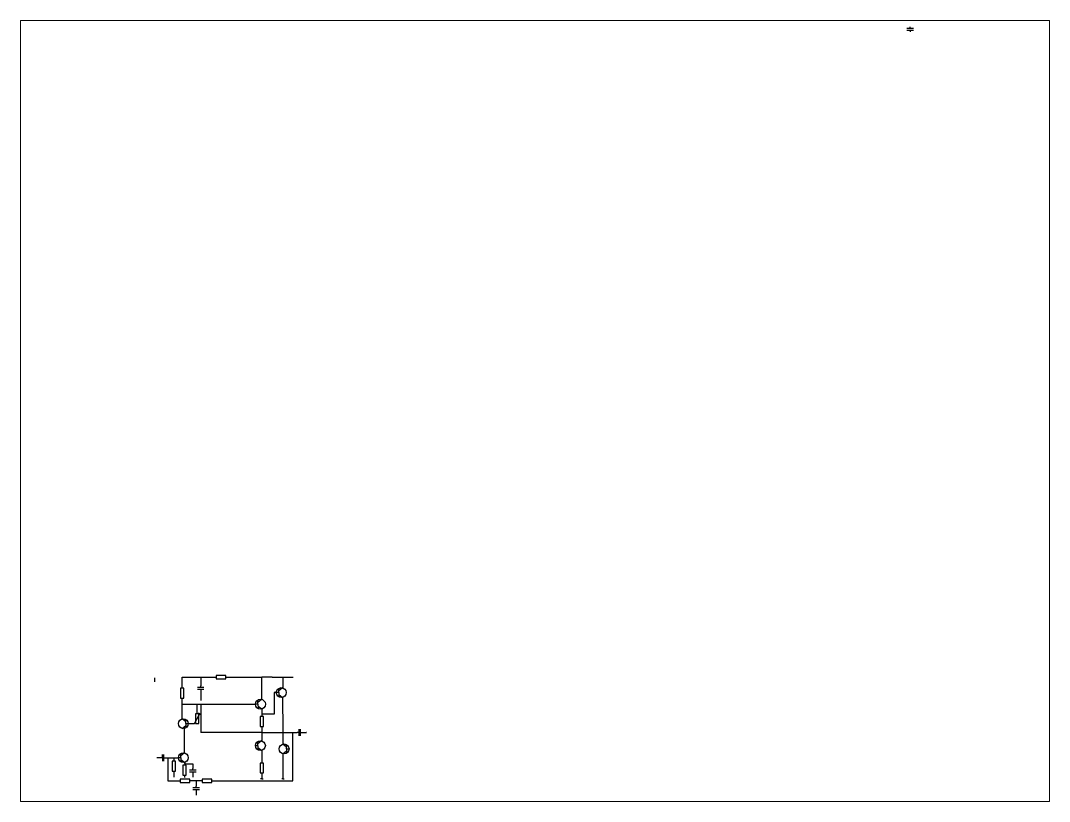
# Paper-space layout 'Layout1' of a CAD drawing. Header units: millimetres. Extents: x 26 to 231, y 20 to 176.
# The model-space entities are those that its viewports show. They can reach past a viewport. Long polylines and large blocks are cut down to what shows.
import ezdxf

# ---------------------------------------------------------------- set-up
doc = ezdxf.new("R2010")
doc.units = ezdxf.units.MM

# ---------------------------------------------------------------- blocks, each defined once
blk = doc.blocks.new('Постоянен кондензатор')
for p, q in [((8, 0), (0, 0)), ((4, 0), (4, 2)), ((0, -2), (8, -2)), ((4, -2), (4, -4))]:
    blk.add_line(p, q)
blk = doc.blocks.new('Резистир_постоянен')
blk.add_lwpolyline([(-12, -2), (0, -2), (0, 2), (-12, 2)], close=True)
blk = doc.blocks.new('PNP транзистор')
for p, q in [((-5.8, 4.5), (-2.3, 0)), ((0, 0), (-4.5, 0)), ((-4.2, 2.4), (-2.3, 0)), ((0, 0), (0, -3)), ((0, 0), (4.5, 0)), ((2.3, 0), (5.8, 4.5))]:
    blk.add_line(p, q)
blk.add_circle((0, 3), 6)
blk.add_solid([(-4.8, 2.5), (-4.1, 3), (-6, 4.7)])
blk = doc.blocks.new('Резистор_постоянен')
blk.add_lwpolyline([(-12, -2), (0, -2), (0, 2), (-12, 2)], close=True)
blk = doc.blocks.new('NPN транзистор')
for p, q in [((-5.8, 4.5), (-2.3, 0)), ((-5.8, 4.5), (-5.7, 4.3)), ((0, 0), (-4.5, 0)), ((-4.2, 2.4), (-2.3, 0)), ((0, 0), (0, -3)), ((0, 0), (4.5, 0)), ((2.3, 0), (5.8, 4.5))]:
    blk.add_line(p, q)
blk.add_circle((0, 3), 6)
blk.add_solid([(-3.4, 1.7), (-4, 1.2), (-2.2, -0.5)])

msp = doc.modelspace()

# ---------------------------------------------------------------- hatches: boundary and pattern name
h = msp.add_hatch(color=256)
h.dxf.hatch_style = 1
h.paths.add_polyline_path([(618.2, 921), (618.3, 921), (618.4, 921, 1)])
h.paths.add_polyline_path([(618.3, 921), (618.2, 921, 0.411888), (618.3, 920.9)])
h.paths.add_polyline_path([(618.4, 921), (618.3, 921), (618.3, 920.9, 0.416543)])
h = msp.add_hatch(color=256)
h.dxf.hatch_style = 1
h.paths.add_polyline_path([(692.2, 921), (692.2, 921), (692.3, 921, 0.411744)])
h.paths.add_polyline_path([(692.3, 921, 0.002625), (692.3, 921), (692.2, 921), (692.2, 920.9, 0.41361)])
h.paths.add_polyline_path([(692.2, 921), (692.1, 921, 0.414817), (692.2, 920.9)])
h.paths.add_polyline_path([(692.2, 921, 0.41361), (692.1, 921), (692.2, 921)])
h = msp.add_hatch(color=256)
h.dxf.hatch_style = 1
h.paths.add_polyline_path([(717.6, 921.1), (717.5, 921.1, 0.414214), (717.6, 921)])
h = msp.add_hatch(color=256)
h.dxf.hatch_style = 1
h.paths.add_polyline_path([(595.8, 888.3), (595.8, 888.3), (595.8, 888.3, 0.414005)])
h.paths.add_polyline_path([(595.8, 888.3, 0.414214), (595.7, 888.3, 0.414214), (595.8, 888.2)])
h = msp.add_hatch(color=256)
h.dxf.hatch_style = 1
h.paths.add_polyline_path([(613.9, 888.3), (613.9, 888.3, 0.414005), (613.9, 888.2)])
h = msp.add_hatch(color=256)
h.dxf.hatch_style = 1
h.paths.add_polyline_path([(692.3, 854.3, 0.414214), (692.2, 854.3), (692.3, 854.3)])
h.paths.add_polyline_path([(692.3, 854.3), (692.2, 854.3, 0.414214), (692.3, 854.2)])
h.paths.add_polyline_path([(692.4, 854.3), (692.3, 854.3), (692.3, 854.2, 0.414214)])
h.paths.add_polyline_path([(692.3, 854.3), (692.3, 854.3), (692.4, 854.3, 0.414214)])
h = msp.add_hatch(color=256)
h.dxf.hatch_style = 1
h.paths.add_polyline_path([(717.6, 854.3), (717.6, 854.2), (717.6, 854.2, 0.171855), (717.7, 854.3, 0.414214)])
h.paths.add_polyline_path([(717.6, 854.3), (717.5, 854.3, 0.414214), (717.6, 854.2)])
h.paths.add_polyline_path([(717.6, 854.3, 0.414214), (717.5, 854.3), (717.6, 854.3)])
h.paths.add_polyline_path([(717.6, 854.2), (717.6, 854.2), (717.6, 854.2, 0.226253)])
h = msp.add_hatch(color=256)
h.dxf.hatch_style = 1
h.paths.add_polyline_path([(729.6, 854.2), (729.8, 854.2, 1)])
h.paths.add_polyline_path([(729.7, 854.2), (729.6, 854.2, 0.414214), (729.7, 854.2)])
h.paths.add_polyline_path([(729.8, 854.2), (729.7, 854.2), (729.7, 854.2, 0.414214)])
h = msp.add_hatch(color=256)
h.dxf.hatch_style = 1
h.paths.add_polyline_path([(564.9, 823.4, 1), (565.1, 823.4, 1)])
h = msp.add_hatch(color=256)
h.dxf.hatch_style = 1
h.paths.add_polyline_path([(578.5, 823.5, 1), (578.3, 823.5, 1)])
h = msp.add_hatch(color=256)
h.dxf.hatch_style = 1
h.paths.add_polyline_path([(585.6, 823.5), (585.5, 823.5, 0.414214), (585.6, 823.4)])
h.paths.add_polyline_path([(585.7, 823.5), (585.6, 823.5), (585.6, 823.4, 0.414214)])
h.paths.add_polyline_path([(585.5, 823.5), (585.6, 823.5), (585.7, 823.5, 1)])
h = msp.add_hatch(color=256)
h.dxf.hatch_style = 1
h.paths.add_polyline_path([(598.9, 816.4, 0.414703), (598.8, 816.4, 0.413724), (598.9, 816.3)])
h.paths.add_polyline_path([(598.9, 816.4), (598.9, 816.4), (598.9, 816.4, 0.414214)])
h.paths.add_polyline_path([(598.9, 816.4), (598.9, 816.4), (598.9, 816.3, 0.414214)])

# ---------------------------------------------------------------- linework, layer by layer
for p, q in [((562.1, 920.4), (562.1, 915.7)), ((595.8, 907.7), (595.8, 921)), ((595.8, 921), (618.3, 921)), ((618.3, 921), (618.2, 910.5)), ((618.3, 921), (636.8, 921)), ((648.8, 921), (685.8, 921)), ((685.8, 921), (692.2, 921)), ((692.2, 894.5), (692.2, 921.1)), ((704.7, 921.1), (692.2, 921)), ((704.7, 921.1), (717.6, 921.1)), ((717.6, 921.1), (730.1, 921.1)), ((717.6, 921.1), (717.6, 908.5)), ((618.2, 904.5), (618.2, 893)), ((709.8, 902.5), (707.3, 902.5)), ((707.3, 902.5), (707.3, 876.2)), ((595.8, 880.8), (595.8, 895.7)), ((595.8, 888.3), (684.6, 888.3)), ((613.9, 876.9), (613.9, 888.3)), ((618.2, 888.3), (618.3, 854.3)), ((717.3, 896.7), (717.6, 856.7)), ((595.7, 870.8), (595.8, 880.8)), ((610.7, 865), (616, 874.8)), ((617.1, 876.8), (615.7, 877.5)), ((616, 874.8), (617.1, 876.8)), ((617.1, 876.8), (618.2, 876.1)), ((692.3, 882.7), (692.3, 873.5)), ((695.1, 876.2), (692.3, 876.2)), ((707.3, 876.2), (695.1, 876.2)), ((603.2, 864.9), (610.7, 865)), ((692.3, 861.5), (692.3, 854.3)), ((598.8, 834.3), (598.8, 859.2)), ((692.3, 854.3), (618.3, 854.3)), ((692.3, 854.3), (717.6, 854.3)), ((692.3, 854.3), (692.3, 844.3)), ((717.6, 856.7), (717.6, 854.2)), ((717.6, 854.3), (717.6, 840.3)), ((717.6, 854.2), (727.6, 854.2)), ((727.6, 854.2), (734.6, 854.2)), ((729.7, 795.6), (729.7, 854.2)), ((734.6, 854.2), (735.1, 854.2)), ((741.1, 854.2), (746.1, 854.2)), ((569.8, 823.4), (565, 823.4)), ((575.8, 823.5), (581.1, 823.5)), ((578.4, 823.5), (578.4, 808.5)), ((581.1, 823.5), (585.6, 823.5)), ((585.6, 823.5), (585.6, 819.4)), ((585.6, 823.5), (591.2, 823.5)), ((598.8, 829.7), (598.8, 834.3)), ((692.1, 832.5), (692.1, 817.5)), ((717.5, 828.3), (717.8, 797.9)), ((598.9, 817.9), (598.9, 814.9)), ((598.9, 816.4), (608.9, 816.4)), ((608.9, 816.4), (608.9, 810.4)), ((578.4, 808.5), (578.4, 801.3)), ((578.4, 801.3), (578.4, 795.8)), ((585.6, 807.4), (585.6, 800.2)), ((598.6, 802.7), (598.6, 799.9)), ((608.8, 804.7), (608.8, 800)), ((692.3, 798.2), (690.8, 798.2)), ((692.3, 805.2), (692.3, 798.2)), ((692.3, 798.2), (693.8, 798.2)), ((717.8, 797.9), (716.3, 797.9)), ((717.8, 797.9), (719.3, 797.9)), ((578.4, 795.8), (593.2, 795.8)), ((605.3, 795.9), (612.7, 795.9)), ((612.7, 795.9), (612.7, 789.2)), ((612.7, 795.9), (619.7, 795.9)), ((631.9, 795.6), (729.7, 795.6)), ((612.7, 783.2), (612.7, 778.3))]:
    msp.add_line(p, q)
for centre in [(618.3, 921), (692.2, 921), (717.6, 921.1), (595.8, 888.3), (613.9, 888.3), (692.3, 854.3), (717.6, 854.3), (729.7, 854.2), (746.1, 854.2), (565, 823.4), (578.4, 823.5), (585.6, 823.5), (598.9, 816.4)]:
    msp.add_circle(centre, 0.0732)

# ---------------------------------------------------------------- block references
for name, p in [('Постоянен кондензатор', (1473.2, 1706.5)), ('Резистор_постоянен', (648.8, 921)), ('Постоянен кондензатор', (614.2, 908.5)), ('Постоянен кондензатор', (604.8, 808.7)), ('Резистир_постоянен', (605.2, 795.8)), ('Резистир_постоянен', (631.9, 795.6)), ('Постоянен кондензатор', (608.7, 787.2))]:
    msp.add_blockref(name, p)
for name, p, rotation in [('Резистор_постоянен', (595.8, 907.7), 90), ('PNP транзистор', (712.8, 902.5), 270), ('PNP транзистор', (687.6, 888.4), 271.4104142049893), ('Резистор_постоянен', (614, 864.9), 270.0408372028894), ('Резистор_постоянен', (692.3, 873.5), 90), ('PNP транзистор', (600.2, 864.9), 90), ('Постоянен кондензатор', (739.2, 858.2), 269.8717251802174), ('NPN транзистор', (687.5, 838.2), 270.8252352306916), ('PNP транзистор', (722.2, 834.3), 90.53668963405967), ('Постоянен кондензатор', (573.7, 827.5), 270.5440163300595), ('PNP транзистор', (594.2, 823.6), 271.4104142049893), ('Резистир_постоянен', (585.6, 819.4), 90), ('Резистир_постоянен', (598.6, 814.7), 90), ('Резистир_постоянен', (692.1, 817.2), 91.17449555396271)]:
    msp.add_blockref(name, p, dxfattribs=dict(rotation=rotation))

psp = doc.layouts.get("Layout1")

# ---------------------------------------------------------------- viewports
at = {"layer": '0', "view_target_point": (582.98, 821.97)}
psp.add_viewport(center=(128.5, 97.5), size=(205.6, 156), view_center_point=(440.06, 421.42), view_height=945.2862, dxfattribs=at)

doc.saveas('drawing.dxf')
